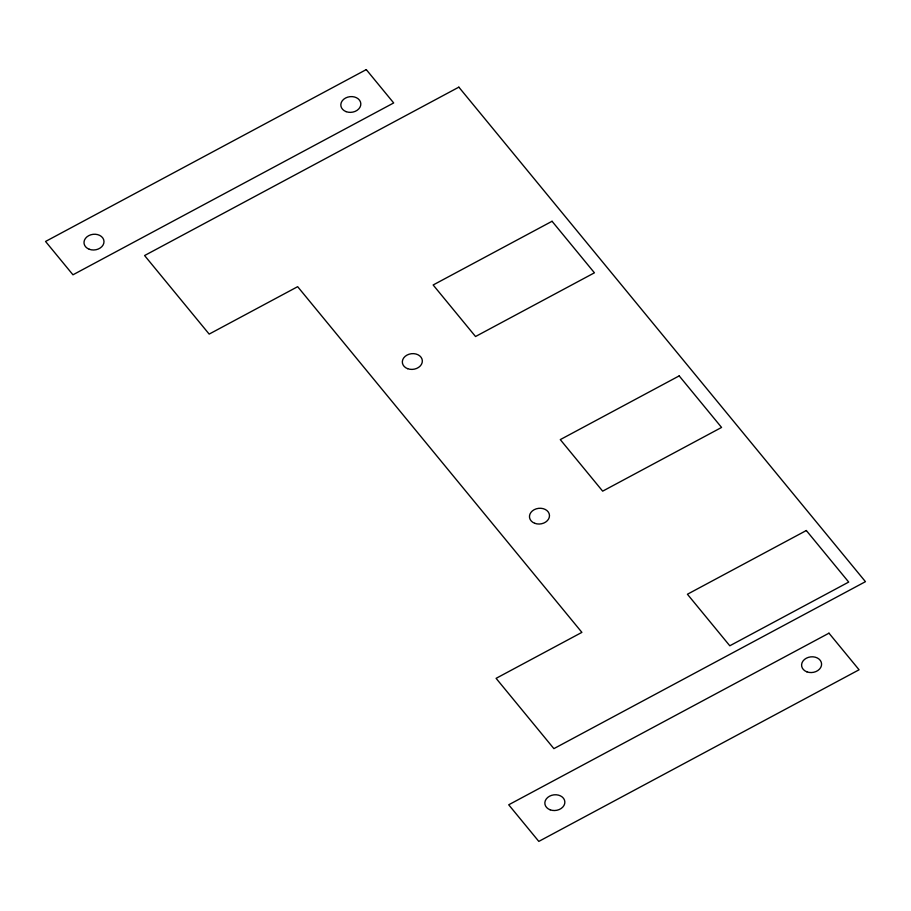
<?xml version="1.0" encoding="UTF-8"?>
<svg xmlns="http://www.w3.org/2000/svg" width="911" height="911" viewBox="0 0 911 911"><rect width="100%" height="100%" fill="white"/><g stroke="black" fill="none" stroke-linecap="round" stroke-linejoin="round"><path stroke-width="1.37" d="M366.268 69.6L45.55 241.461L72.96 274.803L393.677 102.943L366.268 69.6M458.848 87.149L144.587 255.547L209.166 334.098L297.658 286.68L581.89 632.371L496.096 678.342L553.888 748.637L865.45 581.673L458.848 87.149M552.055 221.271L433.146 284.984L475.531 336.523L594.428 272.81L552.055 221.271M679.185 375.89L560.288 439.614L602.661 491.154L721.569 427.441L679.185 375.89M806.326 530.521L687.418 594.245L729.802 645.785L848.699 582.072L806.326 530.521M828.976 633.179L508.714 804.789L538.811 841.4L859.073 669.779L828.976 633.179M89.278 249.272A10.032 7.857 -6.7 0 0 103.991 241.392A10.032 7.857 -6.7 0 0 88.686 235.676A10.032 7.857 -6.7 0 0 89.278 249.272M346.112 111.643A10.032 7.857 -6.7 0 0 360.824 103.763A10.032 7.857 -6.7 0 0 345.531 98.035A10.032 7.857 -6.7 0 0 346.112 111.643M550.142 809.811A10.032 7.857 -6.7 0 0 564.854 801.919A10.032 7.857 -6.7 0 0 549.549 796.203A10.032 7.857 -6.7 0 0 550.142 809.811M806.884 671.84A10.032 7.857 -6.7 0 0 821.585 663.96A10.032 7.857 -6.7 0 0 806.292 658.232A10.032 7.857 -6.7 0 0 806.884 671.84M407.627 368.682A10.032 7.857 -6.7 0 0 422.34 360.802A10.032 7.857 -6.7 0 0 407.035 355.074A10.032 7.857 -6.7 0 0 407.627 368.682M534.768 523.313A10.032 7.857 -6.7 0 0 549.481 515.432A10.032 7.857 -6.7 0 0 534.176 509.704A10.032 7.857 -6.7 0 0 534.768 523.313"/></g></svg>
